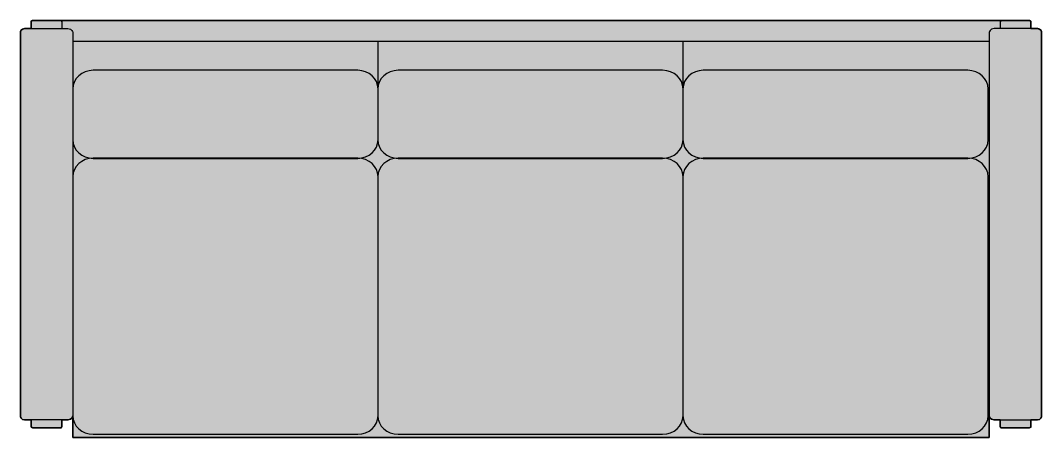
# Model space of a CAD drawing. Header units: millimetres. Extents: x -14 to 3443, y -1336 to 762.
# Drawn here: x 100 to 2050, y -1336 to -539 of the extents above; entities that cross this region are included whole.
import ezdxf

# ---------------------------------------------------------------- set-up
doc = ezdxf.new("R2010")
doc.units = ezdxf.units.MM
doc.layers.add('Blocks', color=7, linetype='Continuous')
doc.layers.add('Blocks$Fill', color=7, linetype='Continuous', true_color=0xffffff)
doc.layers.add('Blocks$Inner', color=7, linetype='Continuous', lineweight=25, true_color=0x007f00)
doc.layers.add('Blocks$Outline', color=7, linetype='Continuous', lineweight=35, true_color=0xff3f3f)

# ---------------------------------------------------------------- blocks, each defined once
blk = doc.blocks.new('CH163 Top')
at = {"layer": 'Blocks$Fill', "extrusion": (0, 0, -1)}
blk.add_hatch(color=256, dxfattribs=at).paths.add_polyline_path([(1929.4, -379.8), (1941.9, -379.8), (1942.2, -379.8), (1942.5, -379.8), (1942.9, -379.8), (1943.2, -379.8), (1943.5, -379.7), (1943.8, -379.7), (1944, -379.6), (1944.3, -379.5), (1944.6, -379.5), (1944.9, -379.4), (1945.1, -379.3), (1945.3, -379.2), (1945.6, -379.1), (1945.8, -379), (1946, -378.9), (1946.2, -378.8), (1946.4, -378.7), (1946.6, -378.6), (1946.8, -378.4), (1947, -378.3), (1947.2, -378.2), (1947.4, -378), (1947.5, -377.9), (1947.7, -377.7), (1947.8, -377.6), (1948, -377.4), (1948.1, -377.3), (1948.2, -377.1), (1948.4, -377), (1948.5, -376.8), (1948.6, -376.7), (1948.7, -376.5), (1948.8, -376.4), (1948.9, -376.2), (1949, -376.1), (1949.1, -375.9), (1949.1, -375.8), (1949.2, -375.6), (1949.3, -375.5), (1949.4, -375.3), (1949.4, -375.2), (1949.5, -375), (1949.6, -374.8), (1949.7, -374.5), (1949.8, -374.3), (1949.8, -374), (1949.9, -373.8), (1949.9, -373.7), (1950, -373.5), (1950, -373.4), (1950, -373.3), (1950, -373.2), (1950, -373.2), (1950, -373.2), (1950, 361.7), (1950, 361.7), (1950, 361.8), (1950, 361.9), (1950, 362), (1949.9, 362.1), (1949.9, 362.3), (1949.8, 362.5), (1949.8, 362.7), (1949.7, 363), (1949.6, 363.2), (1949.5, 363.5), (1949.4, 363.7), (1949.4, 363.8), (1949.3, 364), (1949.2, 364.1), (1949.1, 364.3), (1949.1, 364.4), (1949, 364.6), (1948.9, 364.7), (1948.8, 364.9), (1948.7, 365), (1948.6, 365.2), (1948.5, 365.3), (1948.4, 365.5), (1948.2, 365.6), (1948.1, 365.8), (1948, 365.9), (1947.8, 366.1), (1947.7, 366.2), (1947.5, 366.4), (1947.4, 366.5), (1947.2, 366.7), (1947, 366.8), (1946.8, 366.9), (1946.6, 367.1), (1946.4, 367.2), (1946.2, 367.3), (1946, 367.4), (1945.8, 367.5), (1945.6, 367.6), (1945.3, 367.7), (1945.1, 367.8), (1944.9, 367.9), (1944.6, 368), (1944.3, 368), (1944, 368.1), (1943.8, 368.2), (1943.5, 368.2), (1943.2, 368.3), (1942.9, 368.3), (1942.5, 368.3), (1942.2, 368.3), (1941.9, 368.3), (1929.4, 368.3), (1929.4, 380.8), (1929.4, 380.8), (1929.4, 380.8), (1929.4, 380.9), (1929.5, 380.9), (1929.5, 381), (1929.5, 381), (1929.5, 381.1), (1929.5, 381.2), (1929.5, 381.3), (1929.5, 381.4), (1929.5, 381.4), (1929.5, 381.5), (1929.5, 381.5), (1929.5, 381.6), (1929.5, 381.6), (1929.5, 381.7), (1929.5, 381.7), (1929.5, 381.8), (1929.5, 381.9), (1929.5, 381.9), (1929.5, 382), (1929.5, 382), (1929.5, 382.1), (1929.5, 382.1), (1929.4, 382.2), (1929.4, 382.2), (1929.4, 382.2), (1929.4, 382.3), (1929.4, 382.3), (1929.4, 382.3), (1929.4, 382.4), (1929.4, 382.4), (1929.4, 382.4), (1929.3, 382.4), (1929.3, 382.5), (1929.3, 382.5), (1929.3, 382.5), (1929.3, 382.6), (1929.3, 382.6), (1929.2, 382.6), (1929.2, 382.6), (1929.2, 382.7), (1929.2, 382.7), (1929.1, 382.7), (1929.1, 382.8), (1929.1, 382.8), (1929.1, 382.8), (1929, 382.8), (1929, 382.9), (1929, 382.9), (1929, 382.9), (1928.9, 382.9), (1928.9, 383), (1928.9, 383), (1928.8, 383), (1928.8, 383), (1928.8, 383.1), (1928.7, 383.1), (1928.7, 383.1), (1928.7, 383.1), (1928.6, 383.1), (1928.6, 383.2), (1928.5, 383.2), (1928.5, 383.2), (1928.4, 383.2), (1928.4, 383.2), (1928.3, 383.2), (1928.3, 383.3), (1928.3, 383.3), (1928.2, 383.3), (1928.2, 383.3), (1928.1, 383.3), (1928, 383.3), (1928, 383.3), (1927.9, 383.4), (1927.8, 383.4), (1927.7, 383.4), (1927.6, 383.4), (1927.4, 383.4), (1927.3, 383.4), (1927.1, 383.4), (1927.1, 383.4), (1873.8, 383.4), (1873.8, 383.4), (1873.7, 383.4), (1873.7, 383.4), (1873.6, 383.4), (1873.5, 383.4), (1873.4, 383.4), (1873.3, 383.4), (1873.2, 383.4), (1873.1, 383.4), (1873, 383.4), (1872.9, 383.4), (1872.8, 383.4), (76.9, 383.4), (76.7, 383.4), (76.6, 383.4), (76.5, 383.4), (76.4, 383.4), (76.3, 383.4), (76.3, 383.4), (76.2, 383.4), (76.2, 383.4), (76.2, 383.4), (22.9, 383.4), (22.7, 383.4), (22.6, 383.4), (22.4, 383.4), (22.3, 383.4), (22.2, 383.4), (22.1, 383.4), (22, 383.3), (22, 383.3), (21.9, 383.3), (21.9, 383.3), (21.8, 383.3), (21.7, 383.3), (21.7, 383.3), (21.7, 383.2), (21.6, 383.2), (21.6, 383.2), (21.5, 383.2), (21.5, 383.2), (21.4, 383.2), (21.4, 383.1), (21.4, 383.1), (21.3, 383.1), (21.3, 383.1), (21.2, 383.1), (21.2, 383), (21.2, 383), (21.1, 383), (21.1, 383), (21.1, 382.9), (21, 382.9), (21, 382.9), (21, 382.9), (21, 382.8), (20.9, 382.8), (20.9, 382.8), (20.9, 382.8), (20.9, 382.7), (20.8, 382.7), (20.8, 382.7), (20.8, 382.6), (20.8, 382.6), (20.7, 382.6), (20.7, 382.6), (20.7, 382.5), (20.7, 382.5), (20.7, 382.5), (20.7, 382.4), (20.6, 382.4), (20.6, 382.4), (20.6, 382.4), (20.6, 382.3), (20.6, 382.3), (20.6, 382.3), (20.6, 382.2), (20.6, 382.2), (20.6, 382.2), (20.5, 382.1), (20.5, 382.1), (20.5, 382), (20.5, 382), (20.5, 381.9), (20.5, 381.9), (20.5, 381.8), (20.5, 381.7), (20.5, 381.7), (20.5, 381.6), (20.5, 381.6), (20.5, 381.5), (20.5, 381.5), (20.5, 381.4), (20.5, 381.4), (20.5, 381.3), (20.5, 381.2), (20.5, 381.1), (20.5, 381), (20.5, 381), (20.5, 380.9), (20.6, 380.9), (20.6, 380.8), (20.6, 380.8), (20.6, 380.8), (20.6, 380.8), (20.6, 368.3), (8.1, 368.3), (7.8, 368.3), (7.5, 368.3), (7.1, 368.3), (6.8, 368.3), (6.5, 368.2), (6.2, 368.2), (6, 368.1), (5.7, 368), (5.4, 368), (5.1, 367.9), (4.9, 367.8), (4.7, 367.7), (4.4, 367.6), (4.2, 367.5), (4, 367.4), (3.8, 367.3), (3.6, 367.2), (3.4, 367.1), (3.2, 366.9), (3, 366.8), (2.8, 366.7), (2.6, 366.5), (2.5, 366.4), (2.3, 366.2), (2.2, 366.1), (2, 365.9), (1.9, 365.8), (1.8, 365.6), (1.6, 365.5), (1.5, 365.3), (1.4, 365.2), (1.3, 365), (1.2, 364.9), (1.1, 364.7), (1, 364.6), (0.9, 364.4), (0.9, 364.3), (0.8, 364.1), (0.7, 364), (0.6, 363.8), (0.6, 363.7), (0.5, 363.5), (0.4, 363.2), (0.3, 363), (0.2, 362.7), (0.2, 362.5), (0.1, 362.3), (0.1, 362.1), (0, 362), (0, 361.9), (0, 361.8), (0, 361.7), (0, 361.7), (0, 361.7), (0, -373.2), (0, -373.2), (0, -373.3), (0, -373.4), (0, -373.5), (0.1, -373.7), (0.1, -373.8), (0.2, -374), (0.2, -374.3), (0.3, -374.5), (0.4, -374.8), (0.5, -375), (0.6, -375.2), (0.6, -375.3), (0.7, -375.5), (0.8, -375.6), (0.9, -375.8), (0.9, -375.9), (1, -376.1), (1.1, -376.2), (1.2, -376.4), (1.3, -376.5), (1.4, -376.7), (1.5, -376.8), (1.6, -377), (1.8, -377.1), (1.9, -377.3), (2, -377.4), (2.2, -377.6), (2.3, -377.7), (2.5, -377.9), (2.6, -378), (2.8, -378.2), (3, -378.3), (3.2, -378.4), (3.4, -378.6), (3.6, -378.7), (3.8, -378.8), (4, -378.9), (4.2, -379), (4.4, -379.1), (4.7, -379.2), (4.9, -379.3), (5.1, -379.4), (5.4, -379.5), (5.7, -379.5), (6, -379.6), (6.2, -379.7), (6.5, -379.7), (6.8, -379.8), (7.1, -379.8), (7.5, -379.8), (7.8, -379.8), (8.1, -379.8), (20.6, -379.8), (20.6, -392.3), (20.6, -392.3), (20.6, -392.3), (20.6, -392.3), (20.6, -392.4), (20.6, -392.4), (20.6, -392.5), (20.6, -392.5), (20.6, -392.6), (20.6, -392.7), (20.6, -392.8), (20.6, -392.9), (20.6, -392.9), (20.6, -393), (20.6, -393), (20.6, -393.1), (20.7, -393.1), (20.7, -393.2), (20.7, -393.2), (20.7, -393.3), (20.7, -393.4), (20.7, -393.4), (20.8, -393.5), (20.8, -393.6), (20.8, -393.6), (20.9, -393.7), (20.9, -393.7), (20.9, -393.8), (21, -393.9), (21, -393.9), (21, -393.9), (21.1, -394), (21.1, -394), (21.1, -394), (21.1, -394.1), (21.2, -394.1), (21.2, -394.1), (21.2, -394.2), (21.2, -394.2), (21.3, -394.2), (21.3, -394.2), (21.3, -394.3), (21.4, -394.3), (21.4, -394.3), (21.4, -394.3), (21.5, -394.4), (21.5, -394.4), (21.5, -394.4), (21.6, -394.4), (21.6, -394.5), (21.6, -394.5), (21.7, -394.5), (21.7, -394.5), (21.8, -394.6), (21.8, -394.6), (21.8, -394.6), (21.9, -394.6), (21.9, -394.6), (22, -394.7), (22, -394.7), (22.1, -394.7), (22.1, -394.7), (22.2, -394.7), (22.2, -394.8), (22.3, -394.8), (22.3, -394.8), (22.4, -394.8), (22.5, -394.8), (22.6, -394.9), (22.8, -394.9), (22.9, -394.9), (23, -394.9), (23.2, -394.9), (23.3, -394.9), (23.4, -394.9), (23.5, -394.9), (76.2, -394.9), (76.2, -394.9), (76.3, -394.9), (76.3, -394.9), (76.4, -394.9), (76.4, -394.9), (76.5, -394.9), (76.6, -394.9), (76.7, -394.9), (76.8, -394.9), (77, -394.9), (77.1, -394.9), (77.2, -394.9), (77.2, -394.9), (77.3, -394.9), (77.4, -394.9), (77.4, -394.8), (77.5, -394.8), (77.6, -394.8), (77.6, -394.8), (77.7, -394.8), (77.8, -394.7), (77.9, -394.7), (77.9, -394.7), (78, -394.6), (78.1, -394.6), (78.2, -394.6), (78.2, -394.5), (78.3, -394.5), (78.3, -394.5), (78.4, -394.4), (78.4, -394.4), (78.4, -394.4), (78.5, -394.4), (78.5, -394.3), (78.5, -394.3), (78.6, -394.3), (78.6, -394.3), (78.6, -394.2), (78.7, -394.2), (78.7, -394.2), (78.7, -394.1), (78.7, -394.1), (78.8, -394.1), (78.8, -394), (78.8, -394), (78.9, -394), (78.9, -393.9), (78.9, -393.9), (78.9, -393.9), (79, -393.8), (79, -393.8), (79, -393.7), (79, -393.7), (79.1, -393.6), (79.1, -393.6), (79.1, -393.6), (79.1, -393.5), (79.1, -393.5), (79.2, -393.4), (79.2, -393.4), (79.2, -393.3), (79.2, -393.3), (79.2, -393.2), (79.2, -393.2), (79.3, -393.1), (79.3, -393.1), (79.3, -393), (79.3, -392.9), (79.3, -392.9), (79.3, -392.8), (79.3, -392.8), (79.3, -392.7), (79.3, -392.6), (79.3, -392.6), (79.3, -392.4), (79.3, -392.3), (79.3, -392.3), (79.3, -379.8), (90.7, -379.8), (91.1, -379.8), (91.5, -379.8), (91.8, -379.8), (92.2, -379.8), (92.5, -379.7), (92.9, -379.7), (93.2, -379.6), (93.5, -379.5), (93.8, -379.4), (94.1, -379.4), (94.4, -379.3), (94.7, -379.2), (94.9, -379.1), (95.2, -379), (95.4, -378.8), (95.7, -378.7), (95.9, -378.6), (96.1, -378.5), (96.3, -378.3), (96.5, -378.2), (96.7, -378), (96.9, -377.9), (97.1, -377.7), (97.3, -377.6), (97.5, -377.4), (97.6, -377.3), (97.8, -377.1), (97.9, -376.9), (98.1, -376.8), (98.2, -376.6), (98.4, -376.4), (98.5, -376.3), (98.6, -376.1), (98.7, -375.9), (98.8, -375.8), (98.9, -375.6), (99, -375.4), (99.1, -375.3), (99.2, -375.1), (99.3, -375), (99.3, -374.8), (99.4, -374.6), (99.5, -374.4), (99.6, -374.1), (99.7, -373.8), (99.8, -373.6), (99.9, -373.4), (99.9, -373.2), (99.9, -373), (100, -372.9), (100, -372.8), (100, -372.7), (100, -372.7), (100, -413.6), (1850, -413.6), (1850, -372.7), (1850, -372.7), (1850, -372.8), (1850, -372.9), (1850.1, -373), (1850.1, -373.2), (1850.1, -373.4), (1850.2, -373.6), (1850.3, -373.8), (1850.4, -374.1), (1850.5, -374.4), (1850.6, -374.6), (1850.7, -374.8), (1850.7, -375), (1850.8, -375.1), (1850.9, -375.3), (1851, -375.4), (1851.1, -375.6), (1851.2, -375.8), (1851.3, -375.9), (1851.4, -376.1), (1851.5, -376.3), (1851.6, -376.4), (1851.8, -376.6), (1851.9, -376.8), (1852.1, -376.9), (1852.2, -377.1), (1852.4, -377.3), (1852.5, -377.4), (1852.7, -377.6), (1852.9, -377.7), (1853.1, -377.9), (1853.3, -378), (1853.5, -378.2), (1853.7, -378.3), (1853.9, -378.5), (1854.1, -378.6), (1854.3, -378.7), (1854.6, -378.8), (1854.8, -379), (1855.1, -379.1), (1855.3, -379.2), (1855.6, -379.3), (1855.9, -379.4), (1856.2, -379.4), (1856.5, -379.5), (1856.8, -379.6), (1857.1, -379.7), (1857.5, -379.7), (1857.8, -379.8), (1858.2, -379.8), (1858.5, -379.8), (1858.9, -379.8), (1859.3, -379.8), (1870.7, -379.8), (1870.7, -392.3), (1870.7, -392.4), (1870.7, -392.6), (1870.7, -392.6), (1870.7, -392.7), (1870.7, -392.8), (1870.7, -392.8), (1870.7, -392.9), (1870.7, -392.9), (1870.7, -393), (1870.7, -393.1), (1870.7, -393.1), (1870.8, -393.2), (1870.8, -393.2), (1870.8, -393.3), (1870.8, -393.3), (1870.8, -393.4), (1870.8, -393.4), (1870.9, -393.5), (1870.9, -393.5), (1870.9, -393.6), (1870.9, -393.6), (1870.9, -393.6), (1871, -393.7), (1871, -393.7), (1871, -393.8), (1871, -393.8), (1871.1, -393.9), (1871.1, -393.9), (1871.1, -393.9), (1871.1, -394), (1871.2, -394), (1871.2, -394), (1871.2, -394.1), (1871.3, -394.1), (1871.3, -394.1), (1871.3, -394.2), (1871.3, -394.2), (1871.4, -394.2), (1871.4, -394.3), (1871.4, -394.3), (1871.5, -394.3), (1871.5, -394.3), (1871.5, -394.4), (1871.6, -394.4), (1871.6, -394.4), (1871.6, -394.4), (1871.7, -394.5), (1871.7, -394.5), (1871.8, -394.5), (1871.8, -394.6), (1871.9, -394.6), (1872, -394.6), (1872.1, -394.7), (1872.1, -394.7), (1872.2, -394.7), (1872.3, -394.8), (1872.4, -394.8), (1872.4, -394.8), (1872.5, -394.8), (1872.6, -394.8), (1872.6, -394.9), (1872.7, -394.9), (1872.8, -394.9), (1872.8, -394.9), (1872.9, -394.9), (1873, -394.9), (1873.2, -394.9), (1873.3, -394.9), (1873.4, -394.9), (1873.5, -394.9), (1873.6, -394.9), (1873.6, -394.9), (1873.7, -394.9), (1873.8, -394.9), (1873.8, -394.9), (1873.8, -394.9), (1926.6, -394.9), (1926.7, -394.9), (1926.8, -394.9), (1927, -394.9), (1927.1, -394.9), (1927.2, -394.9), (1927.4, -394.9), (1927.5, -394.8), (1927.6, -394.8), (1927.7, -394.8), (1927.7, -394.8), (1927.8, -394.8), (1927.8, -394.7), (1927.9, -394.7), (1927.9, -394.7), (1928, -394.7), (1928, -394.7), (1928.1, -394.6), (1928.1, -394.6), (1928.2, -394.6), (1928.2, -394.6), (1928.3, -394.6), (1928.3, -394.5), (1928.3, -394.5), (1928.4, -394.5), (1928.4, -394.5), (1928.4, -394.4), (1928.5, -394.4), (1928.5, -394.4), (1928.5, -394.4), (1928.6, -394.3), (1928.6, -394.3), (1928.6, -394.3), (1928.7, -394.3), (1928.7, -394.2), (1928.7, -394.2), (1928.8, -394.2), (1928.8, -394.2), (1928.8, -394.1), (1928.8, -394.1), (1928.9, -394.1), (1928.9, -394), (1928.9, -394), (1928.9, -394), (1929, -393.9), (1929, -393.9), (1929, -393.9), (1929.1, -393.8), (1929.1, -393.7), (1929.1, -393.7), (1929.2, -393.6), (1929.2, -393.6), (1929.2, -393.5), (1929.3, -393.4), (1929.3, -393.4), (1929.3, -393.3), (1929.3, -393.2), (1929.3, -393.2), (1929.3, -393.1), (1929.4, -393.1), (1929.4, -393), (1929.4, -393), (1929.4, -392.9), (1929.4, -392.9), (1929.4, -392.8), (1929.4, -392.7), (1929.4, -392.6), (1929.4, -392.5), (1929.4, -392.5), (1929.4, -392.4), (1929.4, -392.4), (1929.4, -392.3), (1929.4, -392.3), (1929.4, -392.3), (1929.4, -392.3)], flags=0)
at = {"layer": 'Blocks$Inner'}
for points in [[(-1873.1, 383.4), (-76.2, 383.4)], [(-1850, 344.2), (-99.8, 344.2)], [(-1267.5, 344.2), (-1267.5, 260.8)], [(-684.9, 344.2), (-684.9, 260.8)], [(-1850, -372.7), (-1850, -413.6), (-100, -413.6), (-100, -372.7)]]:
    blk.add_lwpolyline(points, dxfattribs=at)
for points, knots in [([(-1929.4, 368.3), (-1929.4, 368.3), (-1929.4, 380.8), (-1929.4, 380.8), (-1929.4, 380.8), (-1930.3, 383.4), (-1927.1, 383.4), (-1927.1, 383.4), (-1873.8, 383.4), (-1873.8, 383.4), (-1873.8, 383.4), (-1870.7, 383.8), (-1870.7, 380.8), (-1870.7, 380.8), (-1870.7, 368.3), (-1870.7, 368.3)], [0, 0, 0, 0, 1, 1, 1, 2, 2, 2, 3, 3, 3, 4, 4, 4, 5, 5, 5, 5]), ([(-20.6, 368.3), (-20.6, 368.3), (-20.6, 380.8), (-20.6, 380.8), (-20.6, 380.8), (-19.7, 383.4), (-22.9, 383.4), (-22.9, 383.4), (-76.2, 383.4), (-76.2, 383.4), (-76.2, 383.4), (-79.3, 383.8), (-79.3, 380.8), (-79.3, 380.8), (-79.3, 368.3), (-79.3, 368.3)], [0, 0, 0, 0, 1, 1, 1, 2, 2, 2, 3, 3, 3, 4, 4, 4, 5, 5, 5, 5]), ([(-1950, -373.2), (-1950, -373.2), (-1950, 361.7), (-1950, 361.7), (-1950, 361.7), (-1949.2, 368.3), (-1941.9, 368.3)], [3, 3, 3, 3, 4, 4, 4, 5, 5, 5, 5]), ([(-1859.3, 368.3), (-1851, 368.3), (-1850, 361.2), (-1850, 361.2), (-1850, 361.2), (-1850, -372.7), (-1850, -372.7)], [6, 6, 6, 6, 7, 7, 7, 8, 8, 8, 8]), ([(-90.7, 368.3), (-99, 368.3), (-100, 361.2), (-100, 361.2), (-100, 361.2), (-100, -372.7), (-100, -372.7)], [6, 6, 6, 6, 7, 7, 7, 8, 8, 8, 8]), ([(0, -373.2), (0, -373.2), (0, 361.7), (0, 361.7), (0, 361.7), (-0.8, 368.3), (-8.1, 368.3)], [3, 3, 3, 3, 4, 4, 4, 5, 5, 5, 5]), ([(-1267.1, 155.5), (-1267.1, 135.9), (-1284.6, 120.1), (-1306, 120.1), (-1306, 120.1), (-1811.1, 120.1), (-1811.1, 120.1), (-1832.6, 120.1), (-1850, 135.9), (-1850, 155.5), (-1850, 155.5), (-1850, 253), (-1850, 253), (-1850, 272.6), (-1832.6, 288.4), (-1811.1, 288.4), (-1811.1, 288.4), (-1306, 288.4), (-1306, 288.4), (-1284.6, 288.4), (-1267.1, 272.6), (-1267.1, 253), (-1267.1, 253), (-1267.1, 155.5), (-1267.1, 155.5)], [0, 0, 0, 0, 1, 1, 1, 2, 2, 2, 3, 3, 3, 4, 4, 4, 5, 5, 5, 6, 6, 6, 7, 7, 7, 8, 8, 8, 8]), ([(-684.7, 155.5), (-684.7, 135.9), (-702.1, 120.1), (-723.6, 120.1), (-723.6, 120.1), (-1228.6, 120.1), (-1228.6, 120.1), (-1250.1, 120.1), (-1267.5, 135.9), (-1267.5, 155.5), (-1267.5, 155.5), (-1267.5, 253), (-1267.5, 253), (-1267.5, 272.6), (-1250.1, 288.4), (-1228.6, 288.4), (-1228.6, 288.4), (-723.6, 288.4), (-723.6, 288.4), (-702.1, 288.4), (-684.7, 272.6), (-684.7, 253), (-684.7, 253), (-684.7, 155.5), (-684.7, 155.5)], [0, 0, 0, 0, 1, 1, 1, 2, 2, 2, 3, 3, 3, 4, 4, 4, 5, 5, 5, 6, 6, 6, 7, 7, 7, 8, 8, 8, 8]), ([(-102.1, 155.5), (-102.1, 135.9), (-119.5, 120.1), (-141, 120.1), (-141, 120.1), (-646, 120.1), (-646, 120.1), (-667.5, 120.1), (-684.9, 135.9), (-684.9, 155.5), (-684.9, 155.5), (-684.9, 253), (-684.9, 253), (-684.9, 272.6), (-667.5, 288.4), (-646, 288.4), (-646, 288.4), (-141, 288.4), (-141, 288.4), (-119.5, 288.4), (-102.1, 272.6), (-102.1, 253), (-102.1, 253), (-102.1, 155.5), (-102.1, 155.5)], [0, 0, 0, 0, 1, 1, 1, 2, 2, 2, 3, 3, 3, 4, 4, 4, 5, 5, 5, 6, 6, 6, 7, 7, 7, 8, 8, 8, 8]), ([(-1267.1, -371.8), (-1267.1, -391.4), (-1284.6, -407.2), (-1306, -407.2), (-1306, -407.2), (-1811.1, -407.2), (-1811.1, -407.2), (-1832.6, -407.2), (-1850, -391.4), (-1850, -371.8), (-1850, -371.8), (-1850, 85.1), (-1850, 85.1), (-1850, 104.6), (-1832.6, 120.4), (-1811.1, 120.4), (-1811.1, 120.4), (-1306, 120.4), (-1306, 120.4), (-1284.6, 120.4), (-1267.1, 104.6), (-1267.1, 85.1), (-1267.1, 85.1), (-1267.1, -371.8), (-1267.1, -371.8)], [0, 0, 0, 0, 1, 1, 1, 2, 2, 2, 3, 3, 3, 4, 4, 4, 5, 5, 5, 6, 6, 6, 7, 7, 7, 8, 8, 8, 8]), ([(-684.7, -371.8), (-684.7, -391.4), (-702.1, -407.2), (-723.6, -407.2), (-723.6, -407.2), (-1228.6, -407.2), (-1228.6, -407.2), (-1250.1, -407.2), (-1267.5, -391.4), (-1267.5, -371.8), (-1267.5, -371.8), (-1267.5, 85.1), (-1267.5, 85.1), (-1267.5, 104.6), (-1250.1, 120.4), (-1228.6, 120.4), (-1228.6, 120.4), (-723.6, 120.4), (-723.6, 120.4), (-702.1, 120.4), (-684.7, 104.6), (-684.7, 85.1), (-684.7, 85.1), (-684.7, -371.8), (-684.7, -371.8)], [0, 0, 0, 0, 1, 1, 1, 2, 2, 2, 3, 3, 3, 4, 4, 4, 5, 5, 5, 6, 6, 6, 7, 7, 7, 8, 8, 8, 8]), ([(-102.1, -371.8), (-102.1, -391.4), (-119.5, -407.2), (-141, -407.2), (-141, -407.2), (-646, -407.2), (-646, -407.2), (-667.5, -407.2), (-684.9, -391.4), (-684.9, -371.8), (-684.9, -371.8), (-684.9, 85.1), (-684.9, 85.1), (-684.9, 104.6), (-667.5, 120.4), (-646, 120.4), (-646, 120.4), (-141, 120.4), (-141, 120.4), (-119.5, 120.4), (-102.1, 104.6), (-102.1, 85.1), (-102.1, 85.1), (-102.1, -371.8), (-102.1, -371.8)], [0, 0, 0, 0, 1, 1, 1, 2, 2, 2, 3, 3, 3, 4, 4, 4, 5, 5, 5, 6, 6, 6, 7, 7, 7, 8, 8, 8, 8]), ([(-1929.4, -379.8), (-1929.4, -379.8), (-1929.4, -392.3), (-1929.4, -392.3), (-1929.4, -392.3), (-1929.7, -394.9), (-1926.6, -394.9), (-1926.6, -394.9), (-1873.8, -394.9), (-1873.8, -394.9), (-1873.8, -394.9), (-1870.7, -395.3), (-1870.7, -392.3), (-1870.7, -392.3), (-1870.7, -379.8), (-1870.7, -379.8)], [0, 0, 0, 0, 1, 1, 1, 2, 2, 2, 3, 3, 3, 4, 4, 4, 5, 5, 5, 5]), ([(-20.6, -379.8), (-20.6, -379.8), (-20.6, -392.3), (-20.6, -392.3), (-20.6, -392.3), (-20.3, -394.9), (-23.4, -394.9), (-23.4, -394.9), (-76.2, -394.9), (-76.2, -394.9), (-76.2, -394.9), (-79.3, -395.3), (-79.3, -392.3), (-79.3, -392.3), (-79.3, -379.8), (-79.3, -379.8)], [0, 0, 0, 0, 1, 1, 1, 2, 2, 2, 3, 3, 3, 4, 4, 4, 5, 5, 5, 5])]:
    blk.add_open_spline(points, degree=3, knots=knots, dxfattribs=at)
for points, degree in [([(-1941.9, 368.3), (-1859.3, 368.3)], 1), ([(-8.1, 368.3), (-90.7, 368.3)], 1), ([(-1941.9, -379.8), (-1949.2, -379.8), (-1950, -373.2), (-1950, -373.2)], 3), ([(-1859.3, -379.8), (-1941.9, -379.8)], 1), ([(-1850, -372.7), (-1850, -372.7), (-1851, -379.8), (-1859.3, -379.8)], 3), ([(-100, -372.7), (-100, -372.7), (-99, -379.8), (-90.7, -379.8)], 3), ([(-90.7, -379.8), (-8.1, -379.8)], 1), ([(-8.1, -379.8), (-0.8, -379.8), (0, -373.2), (0, -373.2)], 3)]:
    blk.add_open_spline(points, degree=degree, dxfattribs=at)
at = {"layer": 'Blocks$Outline'}
for points in [[(-1872.8, 383.4), (-76.9, 383.4)], [(-1850, -413.6), (-1850, -372.7)], [(-100, -372.7), (-100, -413.6)], [(-100, -413.6), (-1850, -413.6)]]:
    blk.add_lwpolyline(points, dxfattribs=at)
for points, knots in [([(-1929.4, 368.3), (-1929.4, 368.3), (-1929.4, 380.8), (-1929.4, 380.8), (-1929.4, 380.8), (-1930.3, 383.4), (-1927.1, 383.4), (-1927.1, 383.4), (-1873.8, 383.4), (-1873.8, 383.4), (-1873.8, 383.4), (-1873.4, 383.5), (-1872.8, 383.4)], [0, 0, 0, 0, 1, 1, 1, 2, 2, 2, 3, 3, 3, 3.360907, 3.360907, 3.360907, 3.360907]), ([(-76.9, 383.4), (-76.5, 383.5), (-76.2, 383.4), (-76.2, 383.4), (-76.2, 383.4), (-22.9, 383.4), (-22.9, 383.4), (-19.7, 383.4), (-20.6, 380.8), (-20.6, 380.8), (-20.6, 380.8), (-20.6, 368.3), (-20.6, 368.3)], [-3.286285, -3.286285, -3.286285, -3.286285, -3, -3, -3, -2, -2, -2, -1, -1, -1, 0, 0, 0, 0]), ([(-1929.4, -379.8), (-1933.6, -379.8), (-1937.7, -379.8), (-1941.9, -379.8), (-1949.2, -379.8), (-1950, -373.2), (-1950, -373.2), (-1950, -373.2), (-1950, 361.7), (-1950, 361.7), (-1950, 361.7), (-1949.2, 368.3), (-1941.9, 368.3), (-1937.7, 368.3), (-1933.6, 368.3), (-1929.4, 368.3)], [1.849329, 1.849329, 1.849329, 1.849329, 2, 2, 2, 3, 3, 3, 4, 4, 4, 5, 5, 5, 5.150671, 5.150671, 5.150671, 5.150671]), ([(-20.6, 368.3), (-16.4, 368.3), (-12.3, 368.3), (-8.1, 368.3), (-0.8, 368.3), (0, 361.7), (0, 361.7), (0, 361.7), (0, -373.2), (0, -373.2), (0, -373.2), (-0.8, -379.8), (-8.1, -379.8), (-12.3, -379.8), (-16.4, -379.8), (-20.6, -379.8)], [-5.15065, -5.15065, -5.15065, -5.15065, -5, -5, -5, -4, -4, -4, -3, -3, -3, -2, -2, -2, -1.84935, -1.84935, -1.84935, -1.84935]), ([(-1870.7, -379.8), (-1870.7, -379.8), (-1870.7, -392.3), (-1870.7, -392.3), (-1870.7, -395.3), (-1873.8, -394.9), (-1873.8, -394.9), (-1873.8, -394.9), (-1926.6, -394.9), (-1926.6, -394.9), (-1929.7, -394.9), (-1929.4, -392.3), (-1929.4, -392.3), (-1929.4, -392.3), (-1929.4, -379.8), (-1929.4, -379.8)], [-5, -5, -5, -5, -4, -4, -4, -3, -3, -3, -2, -2, -2, -1, -1, -1, 0, 0, 0, 0]), ([(-1850, -372.7), (-1850, -372.7), (-1851, -379.8), (-1859.3, -379.8), (-1863.1, -379.8), (-1866.9, -379.8), (-1870.7, -379.8)], [0, 0, 0, 0, 1, 1, 1, 1.137466, 1.137466, 1.137466, 1.137466]), ([(-79.3, -379.8), (-83.1, -379.8), (-86.9, -379.8), (-90.7, -379.8), (-99, -379.8), (-100, -372.7), (-100, -372.7)], [-1.137487, -1.137487, -1.137487, -1.137487, -1, -1, -1, 0, 0, 0, 0]), ([(-20.6, -379.8), (-20.6, -379.8), (-20.6, -392.3), (-20.6, -392.3), (-20.6, -392.3), (-20.3, -394.9), (-23.4, -394.9), (-23.4, -394.9), (-76.2, -394.9), (-76.2, -394.9), (-76.2, -394.9), (-79.3, -395.3), (-79.3, -392.3), (-79.3, -392.3), (-79.3, -379.8), (-79.3, -379.8)], [0, 0, 0, 0, 1, 1, 1, 2, 2, 2, 3, 3, 3, 4, 4, 4, 5, 5, 5, 5])]:
    blk.add_open_spline(points, degree=3, knots=knots, dxfattribs=at)

msp = doc.modelspace()

# ---------------------------------------------------------------- block references
at = {"layer": 'Blocks'}
msp.add_blockref('CH163 Top', (2050, -922.6), dxfattribs=at)

doc.saveas('drawing.dxf')
